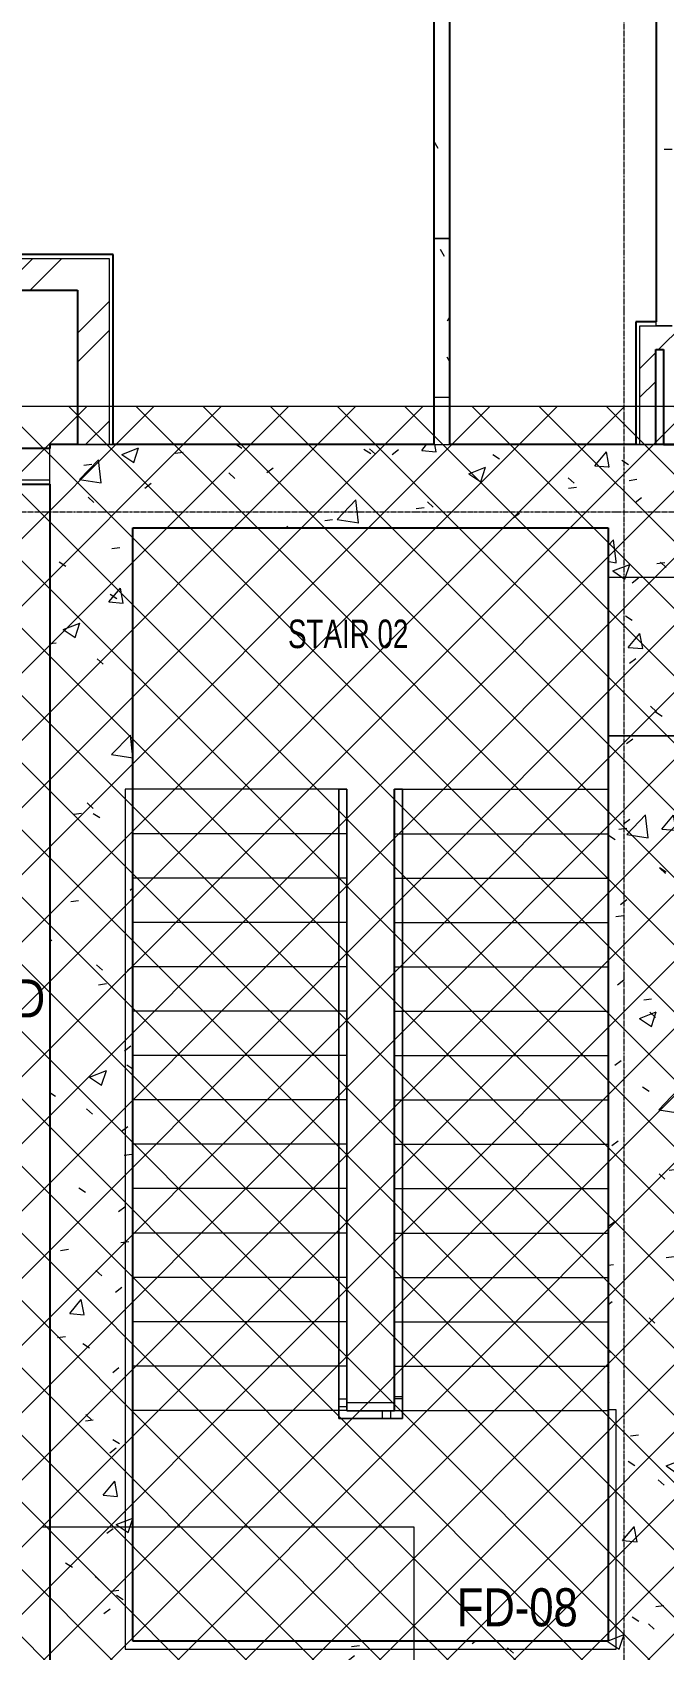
# Model space of a CAD drawing. Header units: inches. Extents: x -83664 to 20107, y -47222 to 19398.
# Drawn here: x -49708 to -45722, y -7943 to 2262 of the extents above; entities that cross this region are included whole.
import ezdxf

# ---------------------------------------------------------------- set-up
doc = ezdxf.new("R2010")
doc.units = ezdxf.units.IN
doc.header["$MEASUREMENT"] = 0
doc.linetypes.add('Grid Line', pattern=[22.225, 12.7, -3.175, 3.175, -3.175])
doc.linetypes.add('Overhead', pattern=[3.96875, 2.38125, -1.5875])
doc.layers.add('A-DETL', color=7, linetype='Continuous', lineweight=18, true_color=0x00a600)
doc.layers.add('FF ROOM TAG_dwg', color=7, linetype='Continuous', lineweight=9, true_color=0x767676)
for name, color, linetype, lineweight in [('A-DETL-GENF', 7, 'Continuous', 9), ('A-FLOR-HRAL', 7, 'Continuous', 9), ('A-WALL', 7, 'Continuous', 9), ('A-WALL-PATT', 7, 'Continuous', 25), ('G-ANNO-TEXT', 7, 'Continuous', 9), ('M-HVAC-DUCT-IDEN', 7, 'Continuous', 18), ('ROOM TAG', 7, 'Continuous', 9), ('S-GRID', 7, 'Continuous', 9), ('S-STRS', 7, 'Continuous', 9)]:
    doc.layers.add(name, color=color, linetype=linetype, lineweight=lineweight)
doc.styles.add('Arial Narrow_20', font='ARIALN.TTF', dxfattribs={"width": 0.85, "height": 4572})
doc.styles.add('Arial Narrow_21', font='ARIALN.TTF', dxfattribs={"height": 240})
pattern_1 = [(45, (0, 0), (-377.1708, 377.1708), []), (45, (0, 571.5), (-377.1708, 377.1708), [])]
pattern_2 = [(50, (0, 0), (1093.1044, -95.634), [114.3, -1257.3]), (355, (0, 0), (-211.4575, 1146.341), [91.44, -1005.84]), (100.451, (91.1, -8), (881.656, 1050.7), [97.14, -1068.54]), (46.184, (0, 304.8), (1626.475, -252.257), [171.45, -1885.95]), (96.636, (135.5, 283.8), (1424.416, 1484.565), [145.71, -1602.811]), (351.184, (0, 304.8), (1424.43, 1484.551), [137.16, -1508.76]), (21, (152.4, 228.6), (909.6863, -613.591), [114.3, -1257.3]), (326, (152.4, 228.6), (370.812, 1105.129), [91.44, -1005.84]), (71.451, (228.2, 177.5), (1280.503, 491.528), [97.14, -1068.54]), (37.5, (0, 0), (18.5313, 507.3303), [50.292, -943.356, 50.292, -970.788, -1009.65]), (37.5, (0, 0), (18.5313, 507.3303), [-2014.728, 50.292, -959.358]), (7.5, (0, 0), (400.9178, 601.0836), [50.292, -531.876, 50.292, -920.496, -384.81]), (7.5, (0, 0), (400.9178, 601.0836), [-1552.956, 50.292, -334.518]), (327.5, (-339.85, 0), (813.5452, -34.3737), [50.292, -330.708, 50.292, -1138.428, -1577.34]), (327.5, (-339.85, 0), (813.5452, -34.3737), [-1569.72, 50.292, -1527.048]), (317.5, (-492.25, 0), (888.7755, 152.56), [50.292, -445.008, 50.292, -739.14, -1120.14]), (317.5, (-492.25, 0), (888.7755, 152.56), [-1284.732, 50.292, -1069.848])]
pattern_3 = [(0, (0, 0), (1219.2, 304.8), [50.292, -864.108, 50.292, -864.108, -4876.8]), (0, (0, 0), (1219.2, 304.8), [-1828.8, 50.292, -1778.508, 50.292, -864.108, -2133.6]), (0, (0, 0), (1219.2, 304.8), [-4572, 50.292, -559.308, 50.292, -1473.708]), (120, (457.2, 152.4), (-873.56454, 903.4582), [50.292, -864.108, 50.292, -864.108, -4876.8]), (120, (457.2, 152.4), (-873.56454, 903.4582), [-1828.8, 50.292, -1778.508, 50.292, -864.108, -2133.6]), (120, (457.2, 152.4), (-873.56454, 903.4582), [-4572, 50.292, -559.308, 50.292, -1473.708]), (240, (609.6, 762), (-345.63546, -1208.2582), [50.292, -864.108, 50.292, -864.108, -4876.8]), (240, (609.6, 762), (-345.63546, -1208.2582), [-1828.8, 50.292, -1778.508, 50.292, -864.108, -2133.6]), (240, (609.6, 762), (-345.63546, -1208.2582), [-4572, 50.292, -559.308, 50.292, -1473.708])]

# ---------------------------------------------------------------- blocks, each defined once
blk = doc.blocks.new('Top Rail Type - Top Rail_Internal_-402872-FIRST FLOOR AC CONDITIONING LAYOUT - PART A')
at = {"layer": 'A-FLOR-HRAL', "color": 9, "true_color": 0xbbbbbb}
for p, q in [((103734, 95858), (103684, 95858)), ((103684, 95858), (103734, 95858)), ((103684, 91962), (103684, 95858)), ((103684, 92012), (103684, 95858)), ((103734, 95858), (103734, 92012)), ((103734, 91962), (103734, 95858)), ((104035, 95858), (104085, 95858)), ((104085, 95858), (104035, 95858)), ((104035, 92012), (104035, 95858)), ((104035, 95858), (104035, 92026)), ((104085, 95858), (104085, 92026)), ((104085, 95858), (104085, 92012)), ((103684, 92012), (103734, 92012)), ((103684, 92012), (103734, 92012)), ((103684, 91887), (103684, 92012)), ((103734, 91962), (103684, 91962)), ((103734, 91962), (103684, 91962)), ((103684, 91887), (103684, 91962)), ((103734, 92012), (103734, 91937)), ((103734, 91937), (103734, 91962)), ((104035, 92026), (104035, 91937)), ((104035, 92026), (104085, 92026)), ((104035, 91937), (104035, 92012)), ((104085, 92012), (104035, 92012)), ((104085, 92026), (104085, 91887)), ((104085, 92012), (104085, 91887)), ((103809, 91887), (103684, 91887)), ((103809, 91887), (103684, 91887)), ((103734, 91937), (103809, 91937)), ((103809, 91937), (103734, 91937)), ((103809, 91937), (103960, 91937)), ((104010, 91937), (103809, 91937)), ((104010, 91887), (103809, 91887)), ((103960, 91887), (103809, 91887)), ((103960, 91887), (103960, 91937)), ((103960, 91887), (103960, 91937)), ((103960, 91937), (104035, 91937)), ((104085, 91887), (103960, 91887)), ((104010, 91937), (104010, 91887)), ((104010, 91937), (104010, 91887)), ((104035, 91937), (104010, 91937)), ((104085, 91887), (104010, 91887))]:
    blk.add_line(p, q, dxfattribs=at)
blk = doc.blocks.new('Top Rail Type - Top Rail_Internal_-V4-FIRST FLOOR AC CONDITIONING LAYOUT - PART A')
at = {"layer": 'A-FLOR-HRAL', "color": 9, "true_color": 0xbbbbbb}
for p, q in [((103734, 95858), (103684, 95858)), ((103684, 95858), (103684, 92012)), ((103734, 95858), (103734, 92012)), ((104035, 95858), (104085, 95858)), ((104035, 92012), (104035, 95858)), ((104085, 92012), (104085, 95858)), ((103684, 92012), (103684, 91887)), ((103734, 92012), (103734, 91937)), ((104035, 91937), (104035, 92012)), ((104085, 91887), (104085, 92012)), ((103684, 91887), (103960, 91887)), ((103734, 91937), (103960, 91937)), ((103960, 91937), (104035, 91937)), ((103960, 91887), (104085, 91887))]:
    blk.add_line(p, q, dxfattribs=at)
blk = doc.blocks.new('SMBZ_Hospital Arch Model_2026_01_29_rvt-1-FIRST FLOOR AC CONDITIONING LAYOUT - PART A')
at = {"layer": 'A-WALL-PATT', "lineweight": 9, "true_color": 0xbbbbbb}
h = blk.add_hatch(dxfattribs=at)
h.set_pattern_fill('FP_13', color=9, style=0, pattern_type=2)
h.set_pattern_definition(pattern_3)
h.paths.add_polyline_path([(104384, 98033), (104384, 106908), (104284, 106908), (104284, 98033)])
h = blk.add_hatch(dxfattribs=at)
h.set_pattern_fill('FP_13', color=9, style=0, pattern_type=2)
h.set_pattern_definition(pattern_3)
h.paths.add_polyline_path([(105787, 98783), (105787, 105833), (105687, 105833), (105687, 98783)])
h = blk.add_hatch(dxfattribs=at)
h.set_pattern_fill('FP_13', color=9, style=0, pattern_type=2)
h.set_pattern_definition(pattern_3)
h.paths.add_polyline_path([(102259, 99208), (102259, 99233), (96709, 99233), (96709, 99208), (102234, 99208)])
h = blk.add_hatch(dxfattribs=at)
h.set_pattern_fill('FP_12', color=9, style=0, pattern_type=2)
h.set_pattern_definition(pattern_1)
h.paths.add_polyline_path([(102234, 99008), (102234, 99208), (96859, 99208), (96859, 99008), (102034, 99008)])
h = blk.add_hatch(dxfattribs=at)
h.set_pattern_fill('FP_13', color=9, style=0, pattern_type=2)
h.set_pattern_definition(pattern_3)
h.paths.add_polyline_path([(102234, 98033), (102259, 98033), (102259, 99208), (102234, 99208), (102234, 98274)])
h = blk.add_hatch(dxfattribs=at)
h.set_pattern_fill('FP_12', color=9, style=0, pattern_type=2)
h.set_pattern_definition(pattern_1)
h.paths.add_polyline_path([(102234, 98033), (102234, 99008), (102034, 99008), (102034, 98033)])
h = blk.add_hatch(dxfattribs=at)
h.set_pattern_fill('FP_12', color=9, style=0, pattern_type=2)
h.set_pattern_definition(pattern_1)
h.paths.add_polyline_path([(105734, 98633), (105884, 98633), (105884, 98783), (105584, 98783), (105584, 98633), (105684, 98633)])
h = blk.add_hatch(dxfattribs=at)
h.set_pattern_fill('FP_12', color=9, style=0, pattern_type=2)
h.set_pattern_definition(pattern_1)
h.paths.add_polyline_path([(105621, 98033), (105684, 98033), (105684, 98633), (105584, 98633), (105584, 98033)])
h = blk.add_hatch(dxfattribs=at)
h.set_pattern_fill('FP_12', color=9, style=0, pattern_type=2)
h.set_pattern_definition(pattern_1)
h.paths.add_polyline_path([(96917, 97808), (101859, 97808), (101859, 98008), (96917, 98008)])
h = blk.add_hatch(dxfattribs=at)
h.set_pattern_fill('FP_14', color=9, style=0, pattern_type=2)
h.set_pattern_definition(pattern_2)
h.paths.add_polyline_path([(101859, 89983), (102384, 89983), (102384, 98033), (101859, 98033), (101859, 95279)])
h = blk.add_hatch(dxfattribs=at)
h.set_pattern_fill('FP_14', color=9, style=0, pattern_type=2)
h.set_pattern_definition(pattern_2)
h.paths.add_polyline_path([(102384, 97508), (105384, 97508), (105384, 98033), (102384, 98033), (102384, 97799)])
h = blk.add_hatch(dxfattribs=at)
h.set_pattern_fill('FP_14', color=9, style=0, pattern_type=2)
h.set_pattern_definition(pattern_2)
h.paths.add_polyline_path([(105384, 97295), (105909, 97295), (105909, 98033), (105384, 98033), (105384, 97508)])
h = blk.add_hatch(dxfattribs=at)
h.set_pattern_fill('FP_14', color=9, style=0, pattern_type=2)
h.set_pattern_definition(pattern_2)
h.paths.add_polyline_path([(105909, 90483), (105909, 97295), (105384, 97295), (105384, 90483)])
h = blk.add_hatch(dxfattribs=at)
h.set_pattern_fill('FP_14', color=9, style=0, pattern_type=2)
h.set_pattern_definition(pattern_2)
h.paths.add_polyline_path([(102384, 89983), (105909, 89983), (105909, 90483), (102384, 90483)])
at = {"layer": 'A-WALL', "color": 9, "lineweight": 25, "true_color": 0xbbbbbb}
for p, q in [((104284, 106908), (104284, 98274)), ((104384, 98274), (104384, 106908)), ((105687, 105808), (105687, 98808)), ((102259, 99233), (96884, 99233)), ((102259, 99208), (102259, 99233)), ((102259, 99008), (102259, 99208)), ((96884, 99008), (102034, 99008)), ((102034, 99008), (102034, 98274)), ((102259, 98274), (102259, 99008)), ((105687, 98808), (105559, 98808)), ((105559, 98808), (105559, 98783)), ((105559, 98783), (105559, 98633)), ((105559, 98633), (105559, 98274)), ((105684, 98274), (105684, 98633)), ((105684, 98633), (105734, 98633)), ((105734, 98633), (105734, 98274)), ((102034, 98274), (102034, 98033)), ((102259, 98033), (102259, 98274)), ((104284, 98274), (104284, 98033)), ((104384, 98033), (104384, 98274)), ((105559, 98274), (105559, 98033)), ((105684, 98033), (105684, 98274)), ((105734, 98274), (105734, 98033)), ((101859, 98008), (96917, 98008)), ((101859, 98033), (101859, 98008)), ((102034, 98033), (101859, 98033)), ((102384, 98033), (102259, 98033)), ((104284, 98033), (102384, 98033)), ((105384, 98033), (104384, 98033)), ((105559, 98033), (105384, 98033)), ((105909, 98033), (105684, 98033)), ((105734, 98033), (105884, 98033)), ((96917, 97783), (101859, 97783)), ((101859, 97783), (101859, 89983)), ((102384, 90483), (102384, 97508)), ((102384, 97508), (105384, 97508)), ((105384, 97508), (105384, 97295)), ((105384, 97295), (105384, 90483)), ((105384, 90483), (102384, 90483))]:
    blk.add_line(p, q, dxfattribs=at)
at = {"layer": 'A-WALL', "color": 9, "true_color": 0xbbbbbb}
for p, q in [((104284, 106908), (104284, 99333)), ((104384, 99333), (104384, 106908)), ((105687, 105808), (105687, 98808)), ((104284, 99333), (104284, 98333)), ((104384, 99333), (104284, 99333)), ((104284, 99333), (104384, 99333)), ((104384, 98333), (104384, 99333)), ((102259, 99233), (96884, 99233)), ((96884, 99208), (102234, 99208)), ((102234, 99208), (102234, 99008)), ((102259, 99233), (102259, 99008)), ((96884, 99008), (102034, 99008)), ((102034, 99008), (102034, 98274)), ((102234, 99008), (102234, 98274)), ((102259, 98274), (102259, 99008)), ((105687, 98808), (105559, 98808)), ((105559, 98633), (105559, 98808)), ((105687, 98783), (105687, 98808)), ((105584, 98633), (105584, 98783)), ((105584, 98783), (105687, 98783)), ((105687, 98783), (105787, 98783)), ((105787, 98783), (105687, 98783)), ((105559, 98633), (105559, 98274)), ((105584, 98274), (105584, 98633)), ((105684, 98274), (105684, 98633)), ((105684, 98633), (105734, 98633)), ((105734, 98633), (105734, 98274)), ((104284, 98333), (104284, 98274)), ((104284, 98333), (104384, 98333)), ((104284, 98333), (104384, 98333)), ((104384, 98274), (104384, 98333)), ((102034, 98274), (102034, 98033)), ((102234, 98274), (102234, 98033)), ((102259, 98033), (102259, 98274)), ((104284, 98274), (104284, 98033)), ((104384, 98033), (104384, 98274)), ((105559, 98274), (105559, 98033)), ((105584, 98033), (105584, 98274)), ((105684, 98033), (105684, 98274)), ((105734, 98274), (105734, 98033)), ((101859, 98008), (96917, 98008)), ((101859, 98033), (101859, 98008)), ((101859, 98033), (102034, 98033)), ((101859, 97808), (101859, 98008)), ((102234, 98033), (102034, 98033)), ((102034, 98033), (102234, 98033)), ((102259, 98033), (102234, 98033)), ((102234, 98033), (102259, 98033)), ((102259, 98033), (102384, 98033)), ((104284, 98033), (102384, 98033)), ((104284, 98033), (104384, 98033)), ((105384, 98033), (104384, 98033)), ((105384, 98033), (105559, 98033)), ((105559, 98033), (105584, 98033)), ((105584, 98033), (105559, 98033)), ((105584, 98033), (105684, 98033)), ((105684, 98033), (105584, 98033)), ((105684, 98033), (105909, 98033)), ((105914, 98033), (105734, 98033)), ((101859, 97808), (96917, 97808)), ((96917, 97783), (101859, 97783)), ((101859, 97783), (101859, 97808)), ((101859, 97783), (101859, 89983)), ((102384, 90483), (102384, 97508)), ((102384, 97508), (105384, 97508)), ((105384, 97508), (105384, 97295)), ((105384, 97295), (105384, 97195)), ((105384, 97195), (105384, 96195)), ((105909, 97195), (105384, 97195)), ((105909, 97195), (105384, 97195)), ((105384, 96195), (105384, 90483)), ((105384, 96195), (105909, 96195)), ((105909, 96195), (105384, 96195)), ((105384, 90483), (102384, 90483))]:
    blk.add_line(p, q, dxfattribs=at)
at = {"layer": 'S-STRS', "color": 9, "true_color": 0xbbbbbb}
for p, q in [((102384, 95858), (102334, 95858)), ((102334, 95858), (102334, 91966)), ((102384, 95858), (102384, 95578)), ((103734, 95858), (102384, 95858)), ((103734, 95858), (103734, 91988)), ((104034, 95858), (105384, 95858)), ((104034, 91988), (104034, 95858)), ((105384, 91943), (105384, 95858)), ((102384, 95578), (102384, 95298)), ((103734, 95578), (102384, 95578)), ((104034, 95578), (105384, 95578)), ((102384, 95298), (102384, 95018)), ((103734, 95298), (102384, 95298)), ((104034, 95298), (105384, 95298)), ((102384, 95018), (102384, 94738)), ((103734, 95018), (102384, 95018)), ((104034, 95018), (105384, 95018)), ((102384, 94738), (102384, 94458)), ((103734, 94738), (102384, 94738)), ((104034, 94738), (105384, 94738)), ((102384, 94458), (102384, 94178)), ((103734, 94458), (102384, 94458)), ((104034, 94458), (105384, 94458)), ((102384, 94178), (102384, 93898)), ((103734, 94178), (102384, 94178)), ((104034, 94178), (105384, 94178)), ((102384, 93898), (102384, 93618)), ((103734, 93898), (102384, 93898)), ((104034, 93898), (105384, 93898)), ((102384, 93618), (102384, 93338)), ((103734, 93618), (102384, 93618)), ((104034, 93618), (105384, 93618)), ((102384, 93338), (102384, 93058)), ((103734, 93338), (102384, 93338)), ((104034, 93338), (105384, 93338)), ((102384, 93058), (102384, 92778)), ((103734, 93058), (102384, 93058)), ((104034, 93058), (105384, 93058)), ((102384, 92778), (102384, 92498)), ((103734, 92778), (102384, 92778)), ((104034, 92778), (105384, 92778)), ((102384, 92498), (102384, 92218)), ((103734, 92498), (102384, 92498)), ((104034, 92498), (105384, 92498)), ((102384, 92218), (102384, 91966)), ((103734, 92218), (102384, 92218)), ((104034, 92218), (105384, 92218)), ((102334, 91966), (102334, 90433)), ((102384, 91966), (102384, 91938)), ((103734, 91988), (103734, 91938)), ((103734, 91988), (104034, 91988)), ((104034, 91938), (104034, 91988)), ((102384, 91938), (102384, 90483)), ((103734, 91938), (102384, 91938)), ((103734, 91938), (104034, 91938)), ((104034, 91938), (105384, 91938)), ((105434, 91943), (105384, 91943)), ((105384, 91938), (105384, 91943)), ((105384, 90483), (105384, 91938)), ((105434, 90433), (105434, 91943)), ((102334, 90433), (105384, 90433)), ((102384, 90483), (105384, 90483)), ((105384, 90433), (105434, 90433))]:
    blk.add_line(p, q, dxfattribs=at)
at = {"layer": 'S-STRS', "color": 9, "linetype": 'Overhead', "true_color": 0xbbbbbb}
for p, q in [((103734, 95858), (102384, 95858)), ((103734, 95578), (102384, 95578)), ((104034, 95578), (105384, 95578)), ((103734, 95298), (102384, 95298)), ((104034, 95298), (105384, 95298)), ((103734, 95018), (102384, 95018)), ((104034, 95018), (105384, 95018)), ((103734, 94738), (102384, 94738)), ((104034, 94738), (105384, 94738)), ((103734, 94458), (102384, 94458)), ((104034, 94458), (105384, 94458)), ((103734, 94178), (102384, 94178)), ((104034, 94178), (105384, 94178)), ((103734, 93898), (102384, 93898)), ((104034, 93898), (105384, 93898)), ((103734, 93618), (102384, 93618)), ((104034, 93618), (105384, 93618)), ((103734, 93338), (102384, 93338)), ((104034, 93338), (105384, 93338)), ((103734, 93058), (102384, 93058)), ((104034, 93058), (105384, 93058)), ((103734, 92778), (102384, 92778)), ((104034, 92778), (105384, 92778)), ((103734, 92498), (102384, 92498)), ((104034, 92498), (105384, 92498)), ((103734, 92218), (102384, 92218)), ((104034, 92218), (105384, 92218)), ((103734, 91938), (102384, 91938)), ((104034, 91938), (105384, 91938))]:
    blk.add_line(p, q, dxfattribs=at)
at = {"layer": 'A-FLOR-HRAL', "color": 9, "lineweight": 9, "true_color": 0xbbbbbb}
for name in ['Top Rail Type - Top Rail_Internal_-402872-FIRST FLOOR AC CONDITIONING LAYOUT - PART A', 'Top Rail Type - Top Rail_Internal_-V4-FIRST FLOOR AC CONDITIONING LAYOUT - PART A']:
    blk.add_blockref(name, (0, 0), dxfattribs=at)
blk = doc.blocks.new('SMBZ_Hospital Arch Model_BF_GF_2026_01_20_rvt-1-FIRST FLOOR AC CONDITIONING LAYOUT - PART A')
at = {"layer": 'S-STRS', "color": 9, "true_color": 0xbbbbbb}
for p, q in [((102384, 95858), (102334, 95858)), ((102334, 95858), (102334, 91966)), ((102384, 95858), (102384, 95578)), ((103734, 95858), (102384, 95858)), ((103734, 95858), (103734, 91988)), ((104034, 95858), (105384, 95858)), ((104034, 91988), (104034, 95858)), ((105384, 91943), (105384, 95858)), ((102384, 95578), (102384, 95298)), ((103734, 95578), (102384, 95578)), ((104034, 95578), (105384, 95578)), ((102384, 95298), (102384, 95018)), ((103734, 95298), (102384, 95298)), ((104034, 95298), (105384, 95298)), ((102384, 95018), (102384, 94738)), ((103734, 95018), (102384, 95018)), ((104034, 95018), (105384, 95018)), ((102384, 94738), (102384, 94458)), ((103734, 94738), (102384, 94738)), ((104034, 94738), (105384, 94738)), ((102384, 94458), (102384, 94178)), ((103734, 94458), (102384, 94458)), ((104034, 94458), (105384, 94458)), ((102384, 94178), (102384, 93898)), ((103734, 94178), (102384, 94178)), ((104034, 94178), (105384, 94178)), ((102384, 93898), (102384, 93618)), ((103734, 93898), (102384, 93898)), ((104034, 93898), (105384, 93898)), ((102384, 93618), (102384, 93338)), ((103734, 93618), (102384, 93618)), ((104034, 93618), (105384, 93618)), ((102384, 93338), (102384, 93058)), ((103734, 93338), (102384, 93338)), ((104034, 93338), (105384, 93338)), ((102384, 93058), (102384, 92778)), ((103734, 93058), (102384, 93058)), ((104034, 93058), (105384, 93058)), ((102384, 92778), (102384, 92498)), ((103734, 92778), (102384, 92778)), ((104034, 92778), (105384, 92778)), ((102384, 92498), (102384, 92218)), ((103734, 92498), (102384, 92498)), ((104034, 92498), (105384, 92498)), ((102384, 92218), (102384, 91966)), ((103734, 92218), (102384, 92218)), ((104034, 92218), (105384, 92218)), ((102334, 91966), (102334, 90433)), ((102384, 91966), (102384, 91938)), ((103734, 91988), (103734, 91938)), ((103734, 91988), (104034, 91988)), ((104034, 91938), (104034, 91988)), ((102384, 91938), (102384, 90483)), ((103734, 91938), (102384, 91938)), ((103734, 91938), (104034, 91938)), ((104034, 91938), (105384, 91938)), ((105434, 91943), (105384, 91943)), ((105384, 91938), (105384, 91943)), ((105384, 90483), (105384, 91938)), ((105434, 90433), (105434, 91943)), ((102334, 90433), (105384, 90433)), ((102384, 90483), (105384, 90483)), ((105384, 90433), (105434, 90433))]:
    blk.add_line(p, q, dxfattribs=at)
at = {"layer": 'S-STRS', "color": 9, "linetype": 'Overhead', "true_color": 0xbbbbbb}
for p, q in [((103734, 95858), (102384, 95858)), ((103734, 95578), (102384, 95578)), ((104034, 95578), (105384, 95578)), ((103734, 95298), (102384, 95298)), ((104034, 95298), (105384, 95298)), ((103734, 95018), (102384, 95018)), ((104034, 95018), (105384, 95018)), ((103734, 94738), (102384, 94738)), ((104034, 94738), (105384, 94738)), ((103734, 94458), (102384, 94458)), ((104034, 94458), (105384, 94458)), ((103734, 94178), (102384, 94178)), ((104034, 94178), (105384, 94178)), ((103734, 93898), (102384, 93898)), ((104034, 93898), (105384, 93898)), ((103734, 93618), (102384, 93618)), ((104034, 93618), (105384, 93618)), ((103734, 93338), (102384, 93338)), ((104034, 93338), (105384, 93338)), ((103734, 93058), (102384, 93058)), ((104034, 93058), (105384, 93058)), ((103734, 92778), (102384, 92778)), ((104034, 92778), (105384, 92778)), ((103734, 92498), (102384, 92498)), ((104034, 92498), (105384, 92498)), ((103734, 92218), (102384, 92218)), ((104034, 92218), (105384, 92218)), ((103734, 91938), (102384, 91938)), ((104034, 91938), (105384, 91938))]:
    blk.add_line(p, q, dxfattribs=at)
at = {"layer": 'A-FLOR-HRAL', "color": 9, "lineweight": 9, "true_color": 0xbbbbbb}
for name in ['Top Rail Type - Top Rail_Internal_-402872-FIRST FLOOR AC CONDITIONING LAYOUT - PART A', 'Top Rail Type - Top Rail_Internal_-V4-FIRST FLOOR AC CONDITIONING LAYOUT - PART A']:
    blk.add_blockref(name, (0, 0), dxfattribs=at)
blk = doc.blocks.new('FF ROOM TAG_dwg-8877209-FIRST FLOOR AC CONDITIONING LAYOUT - PART A')
at = {"layer": 'ROOM TAG', "insert": (642017, 2345238), "char_height": 4572, "width": 22663.66, "attachment_point": 2, "line_spacing_factor": 0.974696, "style": 'Arial Narrow_20'}
blk.add_mtext('STAIR 02', dxfattribs=at)

msp = doc.modelspace()

# ---------------------------------------------------------------- hatches: boundary and pattern name
at = {"layer": 'A-DETL-GENF', "true_color": 0xff0000}
h = msp.add_hatch(dxfattribs=at)
h.set_pattern_fill('FP_59', color=1, style=0, pattern_type=2)
h.set_pattern_definition([(45, (-151456.65, -98372.2), (-212.13203, 212.13203), []), (135, (-151456.65, -98372.2), (-212.13203, -212.13203), [])])
h.paths.add_polyline_path([(-62993, -37189.5), (-27297.3, -37189.5), (-27297.3, -98.4), (-62993, -98.4), (-62993, -33333)])

# ---------------------------------------------------------------- linework, layer by layer
at = {"layer": 'A-DETL', "color": 1, "lineweight": 9, "true_color": 0xff0000}
msp.add_line((-27297.3, -98.4), (-62993, -98.4), dxfattribs=at)
at = {"layer": 'M-HVAC-DUCT-IDEN', "lineweight": 9}
for p, q in [((-47296.6, -7171), (-49644.4, -7171)), ((-47296.6, -8848.3), (-47296.6, -7171))]:
    msp.add_line(p, q, dxfattribs=at)
at = {"layer": 'S-GRID', "color": 254, "linetype": 'Grid Line', "true_color": 0xdcdcdc}
for p, q in [((-45972.3, -44103.7), (-45972.3, 15149.1)), ((20106.7, -764.5), (-81517, -764.5))]:
    msp.add_line(p, q, dxfattribs=at)

# ---------------------------------------------------------------- block references
at = {"lineweight": 5}
for name in ['SMBZ_Hospital Arch Model_2026_01_29_rvt-1-FIRST FLOOR AC CONDITIONING LAYOUT - PART A', 'SMBZ_Hospital Arch Model_BF_GF_2026_01_20_rvt-1-FIRST FLOOR AC CONDITIONING LAYOUT - PART A']:
    msp.add_blockref(name, (-151456.7, -98372.2), dxfattribs=at)
at = {"layer": 'FF ROOM TAG_dwg', "color": 7, "xscale": 0.03937007874015915, "yscale": 0.03937007874015915, "zscale": 0.03937007874015915}
msp.add_blockref('FF ROOM TAG_dwg-8877209-FIRST FLOOR AC CONDITIONING LAYOUT - PART A', (-72990.3, -93775.4), dxfattribs=at)
msp.add_blockref('FF ROOM TAG_dwg-8877209-FIRST FLOOR AC CONDITIONING LAYOUT - PART A', (-72990.3, -93775.4), dxfattribs=at)
msp.add_blockref('FF ROOM TAG_dwg-8877209-FIRST FLOOR AC CONDITIONING LAYOUT - PART A', (-72990.3, -93775.4), dxfattribs=at)
msp.add_blockref('FF ROOM TAG_dwg-8877209-FIRST FLOOR AC CONDITIONING LAYOUT - PART A', (-72990.3, -93775.4), dxfattribs=at)
msp.add_blockref('FF ROOM TAG_dwg-8877209-FIRST FLOOR AC CONDITIONING LAYOUT - PART A', (-72990.3, -93775.4), dxfattribs=at)

# ---------------------------------------------------------------- texts
at = {"layer": 'G-ANNO-TEXT', "insert": (-47028.1, -7555.9), "char_height": 240, "width": 974.05, "attachment_point": 1, "style": 'Arial Narrow_21'}
msp.add_mtext('FD-08', dxfattribs=at)
at = {"layer": 'M-HVAC-DUCT-IDEN', "lineweight": 9, "insert": (-51475.9, -3713.4), "char_height": 240, "width": 2320.885, "attachment_point": 1, "style": 'Arial Narrow_21'}
msp.add_mtext('1500x800 SAD', dxfattribs=at)

doc.saveas('drawing.dxf')
